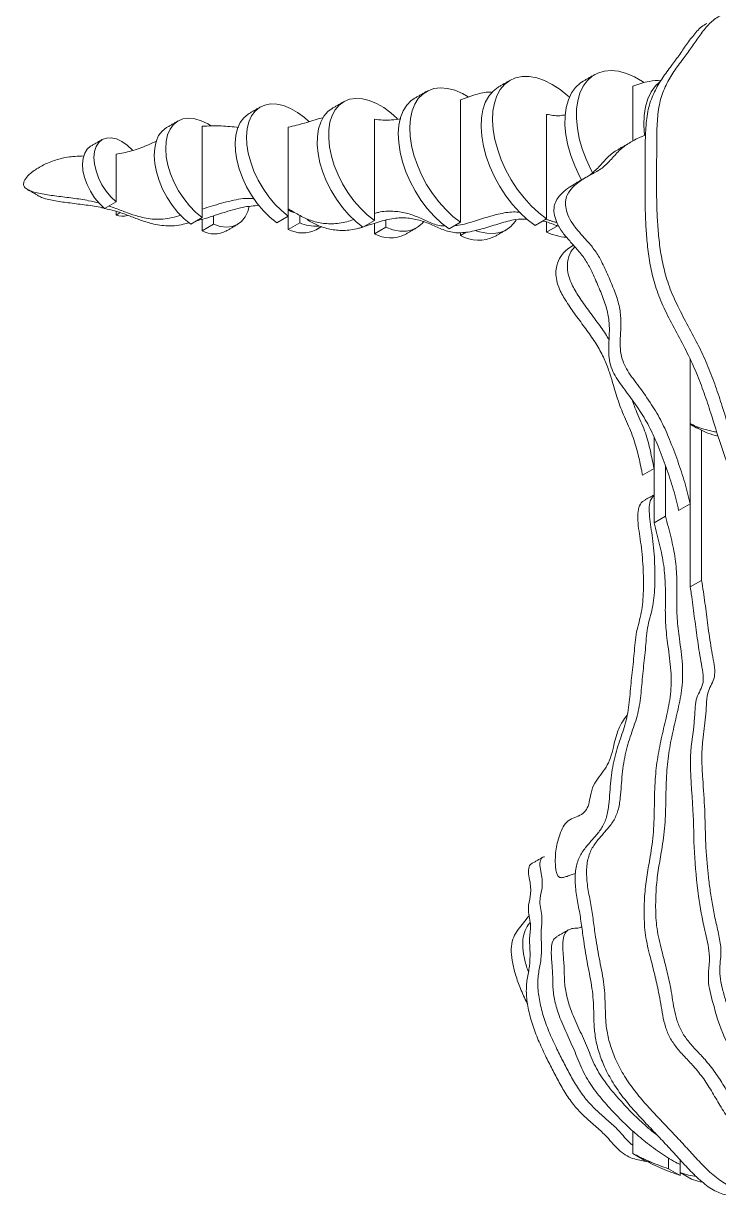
# Model space of a CAD drawing. Header units: millimetres. Extents: x -393 to 2534, y -1466 to 288.
# Drawn here: x 1118.3 to 1289.5, y -1463.7 to -1173.6 of the extents above; entities that cross this region are included whole.
import ezdxf

# ---------------------------------------------------------------- set-up
doc = ezdxf.new("R2010")
doc.units = ezdxf.units.MM

msp = doc.modelspace()

# ---------------------------------------------------------------- linework, layer by layer
at = {"color": 7, "linetype": 'Continuous', "lineweight": 15}
for p, q in [((1268.34, -1202.58), (1268.34, -1189.06)), ((1225.92, -1206.57), (1225.92, -1192.4)), ((1204.7, -1207.57), (1204.7, -1197.18)), ((1247.13, -1204.77), (1247.13, -1195.96)), ((1162.28, -1209.5), (1162.28, -1198.89)), ((1183.49, -1207.62), (1183.49, -1199.14)), ((1141.06, -1209.74), (1141.06, -1205.77)), ((1225.92, -1222.54), (1225.92, -1206.57)), ((1247.13, -1221.69), (1247.13, -1204.77)), ((1162.28, -1221.4), (1162.28, -1209.5)), ((1183.49, -1221.01), (1183.49, -1207.62)), ((1204.7, -1222.12), (1204.7, -1207.57)), ((1141.06, -1217.48), (1141.06, -1209.74)), ((1138.24, -1219.11), (1141.06, -1217.48)), ((1141.06, -1219.83), (1141.06, -1220.75)), ((1142.08, -1220.16), (1141.06, -1220.75)), ((1165.11, -1220.93), (1165.11, -1223.03)), ((1180.66, -1222.65), (1183.49, -1221.01)), ((1183.49, -1221.01), (1183.49, -1224.28)), ((1186.32, -1220.89), (1186.32, -1222.65)), ((1159.45, -1223.03), (1162.28, -1221.4)), ((1162.28, -1221.82), (1162.28, -1224.66)), ((1165.11, -1223.03), (1162.28, -1224.66)), ((1186.32, -1222.65), (1183.49, -1224.28)), ((1201.87, -1223.76), (1204.7, -1222.12)), ((1204.7, -1222.81), (1204.7, -1225.39)), ((1207.53, -1223.76), (1204.7, -1225.39)), ((1207.53, -1221.96), (1207.53, -1223.76)), ((1223.09, -1224.17), (1225.92, -1222.54)), ((1244.3, -1223.32), (1247.13, -1221.69)), ((1247.13, -1222.49), (1247.13, -1224.95)), ((1249.8, -1223.41), (1247.13, -1224.95)), ((1227.29, -1225.01), (1225.92, -1225.81)), ((1225.92, -1225.12), (1225.92, -1225.81)), ((1282.48, -1256.25), (1282.48, -1291.89)), ((1273.6, -1283.19), (1273.6, -1275.47)), ((1285.31, -1310.72), (1285.31, -1273.69)), ((1270.77, -1284.82), (1273.6, -1283.19)), ((1273.6, -1283.19), (1273.6, -1296.58)), ((1276.43, -1282.51), (1276.43, -1294.94)), ((1279.66, -1293.52), (1282.48, -1291.89)), ((1282.48, -1312.35), (1282.48, -1291.89)), ((1276.43, -1294.94), (1273.6, -1296.58)), ((1285.31, -1310.72), (1282.48, -1312.35)), ((1268.34, -1451.85), (1268.34, -1446.31)), ((1268.34, -1451.85), (1271.17, -1453.48)), ((1277.18, -1452.95), (1277.18, -1455.63)), ((1280.01, -1457.26), (1277.18, -1455.63)), ((1280.01, -1456.56), (1280.01, -1453.41)), ((1280.01, -1456.56), (1282.84, -1458.19)), ((1280.01, -1456.56), (1280.01, -1457.26))]:
    msp.add_line(p, q, dxfattribs=at)
at = {"color": 7, "linetype": 'Continuous', "lineweight": 15, "flags": 128}
for points in [[(1271.11, -1188.1), (1270.75, -1187.86), (1268.77, -1186.71), (1266.8, -1185.87), (1264.88, -1185.36), (1263.05, -1185.17), (1261.33, -1185.31), (1259.74, -1185.78), (1258.33, -1186.57), (1257.11, -1187.67), (1256.11, -1189.06), (1255.33, -1190.72), (1254.79, -1192.62), (1254.51, -1194.72), (1254.48, -1196.99), (1254.71, -1199.4), (1255.19, -1201.9), (1255.92, -1204.45), (1256.88, -1207.01), (1258.06, -1209.53), (1258.46, -1210.29)], [(1235.31, -1189.2), (1235.22, -1189.26), (1233.95, -1190.23), (1232.88, -1191.5), (1232.04, -1193.04), (1231.45, -1194.84), (1231.1, -1196.85), (1231, -1199.04), (1231.17, -1201.37), (1231.58, -1203.81), (1232.25, -1206.31), (1233.15, -1208.82), (1234.27, -1211.31), (1235.6, -1213.72), (1237.09, -1216.02), (1238.74, -1218.17), (1240.52, -1220.12), (1242.38, -1221.85), (1244.3, -1223.32)], [(1252.75, -1191.73), (1252.4, -1191.41), (1250.49, -1189.87), (1248.54, -1188.6), (1246.6, -1187.63), (1244.69, -1186.97), (1242.85, -1186.63), (1241.11, -1186.63), (1239.5, -1186.97), (1238.04, -1187.62), (1236.78, -1188.6), (1235.71, -1189.86), (1234.87, -1191.41), (1234.27, -1193.2), (1233.92, -1195.21), (1233.83, -1197.4), (1233.99, -1199.74), (1234.41, -1202.18), (1235.08, -1204.67), (1235.98, -1207.19), (1237.1, -1209.67), (1238.42, -1212.09), (1239.92, -1214.39), (1241.57, -1216.53), (1243.35, -1218.49), (1245.21, -1220.22), (1247.13, -1221.69), (1247.13, -1221.69)], [(1256.11, -1187.81), (1255.5, -1188.2), (1254.28, -1189.31), (1253.28, -1190.7), (1252.5, -1192.35), (1251.96, -1194.25), (1251.68, -1196.35), (1251.65, -1198.63), (1251.88, -1201.03), (1252.36, -1203.53), (1253.09, -1206.08), (1254.05, -1208.64), (1255.23, -1211.17), (1255.72, -1212.1)], [(1275, -1187.93), (1273.99, -1188.91), (1272.93, -1190.38), (1272.11, -1192.11), (1271.52, -1194.08), (1271.18, -1196.26), (1271.09, -1198.61), (1271.25, -1201.06)], [(1210.38, -1197.05), (1208.78, -1195.6), (1207.01, -1194.29), (1205.22, -1193.26), (1203.46, -1192.53), (1201.74, -1192.11), (1200.11, -1192.02), (1198.6, -1192.25), (1197.24, -1192.8), (1196.06, -1193.66), (1195.07, -1194.81), (1194.31, -1196.23), (1193.77, -1197.89), (1193.49, -1199.76), (1193.45, -1201.8), (1193.66, -1203.97), (1194.13, -1206.23), (1194.82, -1208.53), (1195.75, -1210.83), (1196.88, -1213.08), (1198.19, -1215.24), (1199.66, -1217.26), (1201.25, -1219.1), (1202.95, -1220.74), (1204.7, -1222.12), (1204.7, -1222.12)], [(1214.67, -1191.98), (1213.8, -1192.58), (1212.7, -1193.71), (1211.82, -1195.11), (1211.17, -1196.77), (1210.76, -1198.64), (1210.6, -1200.71), (1210.69, -1202.93), (1211.04, -1205.26), (1211.63, -1207.66), (1212.46, -1210.08), (1213.5, -1212.49), (1214.75, -1214.83), (1216.17, -1217.06), (1217.75, -1219.15), (1219.45, -1221.06), (1221.24, -1222.74), (1223.09, -1224.17)], [(1227.83, -1191.63), (1226.39, -1190.82), (1224.53, -1190.04), (1222.72, -1189.57), (1221, -1189.43), (1219.39, -1189.62), (1217.92, -1190.13), (1216.63, -1190.95), (1215.53, -1192.07), (1214.65, -1193.48), (1214, -1195.13), (1213.59, -1197.01), (1213.43, -1199.08), (1213.52, -1201.3), (1213.87, -1203.63), (1214.46, -1206.03), (1215.29, -1208.45), (1216.33, -1210.86), (1217.58, -1213.2), (1219, -1215.43), (1220.58, -1217.52), (1222.28, -1219.42), (1224.07, -1221.11), (1225.92, -1222.54)], [(1188.53, -1197.71), (1187.46, -1196.76), (1185.76, -1195.48), (1184.04, -1194.49), (1182.34, -1193.8), (1180.7, -1193.43), (1179.14, -1193.38), (1177.71, -1193.66), (1176.44, -1194.26), (1175.35, -1195.16), (1174.47, -1196.36), (1173.81, -1197.81), (1173.39, -1199.5), (1173.23, -1201.38), (1173.31, -1203.41), (1173.65, -1205.55), (1174.23, -1207.75), (1175.04, -1209.97), (1176.07, -1212.16), (1177.28, -1214.26), (1178.67, -1216.24), (1180.18, -1218.05), (1181.8, -1219.65), (1183.49, -1221.01), (1183.49, -1221.01)], [(1194.32, -1194.49), (1193.23, -1195.29), (1192.24, -1196.44), (1191.48, -1197.86), (1190.95, -1199.53), (1190.66, -1201.4), (1190.62, -1203.44), (1190.84, -1205.61), (1191.3, -1207.87), (1192, -1210.17), (1192.92, -1212.47), (1194.05, -1214.72), (1195.36, -1216.87), (1196.83, -1218.89), (1198.43, -1220.74), (1200.12, -1222.37), (1201.87, -1223.76)], [(1164.36, -1198.72), (1163.69, -1198.31), (1162.05, -1197.52), (1160.46, -1197.04), (1158.94, -1196.9), (1157.54, -1197.09), (1156.3, -1197.61), (1155.24, -1198.45), (1154.39, -1199.58), (1153.78, -1200.98), (1153.41, -1202.62), (1153.3, -1204.45), (1153.44, -1206.42), (1153.85, -1208.49), (1154.5, -1210.61), (1155.37, -1212.72), (1156.46, -1214.77), (1157.73, -1216.71), (1159.14, -1218.49), (1160.67, -1220.06), (1162.28, -1221.4)], [(1173.82, -1195.77), (1173.61, -1195.89), (1172.52, -1196.79), (1171.64, -1197.99), (1170.98, -1199.44), (1170.57, -1201.13), (1170.4, -1203.01), (1170.48, -1205.04), (1170.82, -1207.18), (1171.4, -1209.39), (1172.21, -1211.61), (1173.24, -1213.79), (1174.46, -1215.9), (1175.84, -1217.88), (1177.36, -1219.69), (1178.97, -1221.29), (1180.66, -1222.65)], [(1153.51, -1199.22), (1153.47, -1199.24), (1152.41, -1200.08), (1151.56, -1201.21), (1150.95, -1202.62), (1150.58, -1204.25), (1150.47, -1206.08), (1150.61, -1208.06), (1151.02, -1210.13), (1151.67, -1212.24), (1152.55, -1214.35), (1153.63, -1216.4), (1154.9, -1218.34), (1156.31, -1220.12), (1157.84, -1221.7), (1159.45, -1223.03)], [(1145.14, -1204.81), (1145.09, -1204.76), (1143.81, -1203.57), (1142.48, -1202.65), (1141.15, -1202.03), (1139.87, -1201.74), (1138.69, -1201.79), (1137.65, -1202.16), (1136.8, -1202.86), (1136.16, -1203.85), (1135.77, -1205.1), (1135.63, -1206.56), (1135.75, -1208.17), (1136.13, -1209.86), (1136.75, -1211.59), (1137.59, -1213.28), (1138.62, -1214.86), (1139.79, -1216.28), (1141.06, -1217.48), (1141.06, -1217.48)], [(1134.81, -1203.81), (1133.97, -1204.5), (1133.34, -1205.49), (1132.94, -1206.73), (1132.8, -1208.19), (1132.92, -1209.8), (1133.3, -1211.5), (1133.92, -1213.22), (1134.76, -1214.91), (1135.79, -1216.49), (1136.96, -1217.91), (1138.24, -1219.11)], [(1165.11, -1223.03), (1166.71, -1223.55), (1168.24, -1223.74), (1169.65, -1223.6), (1170.92, -1223.12), (1172.01, -1222.32), (1172.89, -1221.23), (1173.54, -1219.86), (1173.86, -1218.69)], [(1207.53, -1223.76), (1209.29, -1224.4), (1210.98, -1224.72), (1212.58, -1224.72), (1214.05, -1224.39), (1215.36, -1223.75), (1216.49, -1222.81), (1216.79, -1222.46)], [(1229.8, -1224.61), (1230.6, -1224.88), (1232.39, -1225.26), (1234.08, -1225.32), (1235.66, -1225.05), (1237.08, -1224.46), (1238.33, -1223.56), (1239.38, -1222.36), (1239.61, -1222)]]:
    msp.add_lwpolyline(points, dxfattribs=at)
at = {"color": 7, "linetype": 'Continuous', "lineweight": 15}
for centre, radius, start, end in [((1142.63, -1216.69), 4.35, 248.9043, 286.3996), ((1190.15, -1214.57), 8.94, 244.6379, 275.1473), ((1165.27, -1218.97), 6.43, 242.2689, 297.2851), ((1187.01, -1217.78), 7.39, 241.5803, 296.7349), ((1208.64, -1218.25), 8.15, 241.1578, 296.371), ((1230.35, -1218.02), 8.96, 240.3326, 296.3948), ((1252.62, -1213.81), 12.42, 243.7806, 267.1132)]:
    msp.add_arc(centre, radius, start, end, dxfattribs=at)
for points, knots in [([(1303.7, -1164.8), (1302.75, -1165.48), (1300.86, -1166.84), (1298.04, -1168.85), (1294.9, -1169.97), (1291.8, -1170.83), (1288.98, -1172.02), (1286.66, -1174.12), (1284.67, -1176.76), (1282.77, -1179.6), (1280.65, -1182.42), (1278.47, -1185.35), (1276.48, -1188.66), (1275.01, -1192.48), (1274.37, -1197.02), (1274.24, -1201.96), (1274.26, -1206.82), (1274.21, -1211.43), (1274.22, -1215.82), (1274.32, -1220.24), (1274.59, -1224.68), (1275.07, -1229.17), (1275.91, -1233.74), (1277.29, -1238.48), (1279.45, -1243.33), (1282.04, -1248.17), (1284.67, -1253.05), (1286.94, -1258.02), (1288.8, -1262.98), (1290.74, -1268.84), (1292.81, -1275.65), (1295.55, -1283.42), (1298.14, -1290.89), (1300.16, -1298.07), (1301.24, -1304.76), (1301.79, -1311.25), (1302.28, -1317.7), (1302.83, -1324.2), (1303.41, -1328.62), (1303.7, -1330.84)], [0, 0, 0, 0, 0.0266016, 0.0528419, 0.0786994, 0.101753, 0.1246807, 0.1478935, 0.1717957, 0.1961715, 0.2206185, 0.2481295, 0.2750646, 0.3014388, 0.327858, 0.354884, 0.3823858, 0.4060816, 0.4297281, 0.4531912, 0.4763672, 0.4991927, 0.5216414, 0.5439756, 0.5674478, 0.5918499, 0.6164586, 0.640544, 0.6642743, 0.6879464, 0.7252448, 0.7627126, 0.8000732, 0.8331431, 0.8663358, 0.8998147, 0.9331166, 0.9663682, 1, 1, 1, 1]), ([(1286.61, -1173.62), (1286.49, -1173.68), (1285.44, -1174.14), (1283.86, -1175.8), (1281.83, -1178.38), (1279.94, -1181.23), (1277.82, -1184.05), (1275.64, -1186.99), (1273.65, -1190.29), (1272.18, -1194.11), (1271.54, -1198.65), (1271.41, -1203.6), (1271.43, -1208.45), (1271.39, -1213.06), (1271.39, -1217.46), (1271.5, -1221.87), (1271.76, -1226.32), (1272.24, -1230.8), (1273.08, -1235.37), (1274.47, -1240.12), (1276.62, -1244.96), (1279.21, -1249.81), (1281.84, -1254.69), (1284.11, -1259.65), (1285.97, -1264.61), (1287.91, -1270.48), (1289.98, -1277.28), (1292.72, -1285.05), (1295.32, -1292.53), (1297.33, -1299.7), (1298.41, -1306.4), (1298.97, -1312.88), (1299.45, -1319.33), (1300.01, -1325.83), (1300.58, -1330.25), (1300.87, -1332.47)], [0, 0, 0, 0, 0.003452, 0.029879, 0.057092, 0.084844, 0.112677, 0.143998, 0.174663, 0.20469, 0.234768, 0.265537, 0.296848, 0.323826, 0.350747, 0.37746, 0.403846, 0.429833, 0.45539, 0.480818, 0.507541, 0.535322, 0.563339, 0.590761, 0.617777, 0.644728, 0.687192, 0.729849, 0.772384, 0.810034, 0.847824, 0.885939, 0.923853, 0.96171, 1, 1, 1, 1]), ([(1275.38, -1187.55), (1274.39, -1187.6), (1272.14, -1187.71), (1269.7, -1188.58), (1268.34, -1189.06)], [0, 0, 0, 0, 0.441584, 1, 1, 1, 1]), ([(1233.83, -1190.58), (1233.58, -1190.55), (1232.3, -1190.36), (1229.59, -1191.05), (1227.16, -1191.94), (1225.92, -1192.4)], [0, 0, 0, 0, 0.10391, 0.543132, 1, 1, 1, 1]), ([(1192.19, -1196.77), (1192, -1196.81), (1190.47, -1197.08), (1187.5, -1198.2), (1184.82, -1198.83), (1183.49, -1199.14)], [0, 0, 0, 0, 0.069779, 0.536123, 1, 1, 1, 1]), ([(1211.2, -1197.03), (1210.44, -1197.16), (1208.17, -1197.54), (1206.09, -1197.33), (1204.7, -1197.18)], [0, 0, 0, 0, 0.33264, 1, 1, 1, 1]), ([(1251.8, -1196.06), (1251.31, -1196.16), (1249.64, -1196.48), (1248.17, -1196.17), (1247.13, -1195.96)], [0, 0, 0, 0, 0.289612, 1, 1, 1, 1]), ([(1171.24, -1199.18), (1169.82, -1199.02), (1166.92, -1198.71), (1163.85, -1198.83), (1162.28, -1198.89)], [0, 0, 0, 0, 0.486334, 1, 1, 1, 1]), ([(1151.08, -1202.55), (1150.26, -1202.91), (1148.17, -1203.85), (1144.78, -1205.14), (1142.32, -1205.56), (1141.06, -1205.77)], [0, 0, 0, 0, 0.241948, 0.611675, 1, 1, 1, 1]), ([(1271.54, -1201.02), (1271.08, -1201.21), (1269.68, -1201.81), (1267.45, -1202.98), (1264.93, -1204.79), (1262.88, -1207.33), (1260.56, -1209.53), (1257.77, -1210.91), (1255.37, -1212.29), (1253.51, -1213.94), (1252.27, -1215.46), (1251.69, -1217.3), (1251.83, -1219.23), (1252.57, -1221.39), (1253.93, -1223.55), (1255.66, -1225.52), (1257.52, -1227.57), (1259.38, -1229.84), (1261.05, -1232.85), (1262.52, -1236.22), (1264.06, -1239.86), (1265.21, -1243.53), (1265.49, -1246.82), (1265.35, -1249.73), (1265.22, -1252.32), (1265.36, -1254.79), (1265.95, -1257.09), (1267.1, -1259.2), (1268.43, -1261.08), (1270.47, -1263.78), (1272.94, -1267.21), (1275.53, -1271.62), (1277.58, -1276.31), (1279.46, -1281.32), (1281.26, -1286.65), (1282.08, -1290.15), (1282.48, -1291.89)], [0, 0, 0, 0, 0.019576, 0.059871, 0.100108, 0.141799, 0.183282, 0.224094, 0.265026, 0.29294, 0.32141, 0.338993, 0.355568, 0.372221, 0.391934, 0.41307, 0.434197, 0.458126, 0.48153, 0.512217, 0.543259, 0.573458, 0.603358, 0.630391, 0.657518, 0.678075, 0.697482, 0.71423, 0.732129, 0.750543, 0.792945, 0.82976, 0.866761, 0.911271, 0.955695, 1, 1, 1, 1]), ([(1133.11, -1206.2), (1132.38, -1206.23), (1130.5, -1206.3), (1127.55, -1206.73), (1124.38, -1207.79), (1121.99, -1209.03), (1120.33, -1210.21), (1119.38, -1211.06), (1118.73, -1211.85), (1118.38, -1212.52), (1118.26, -1213.09), (1118.32, -1213.55), (1118.55, -1213.94), (1119.05, -1214.4), (1119.96, -1214.84), (1121.3, -1215.25), (1123.49, -1215.7), (1126.56, -1216.12), (1130.4, -1216.59), (1133.96, -1217.08), (1136.1, -1217.64), (1136.98, -1217.87)], [0, 0, 0, 0, 0.062185, 0.158238, 0.239356, 0.308631, 0.340516, 0.366607, 0.38304, 0.396597, 0.406167, 0.416567, 0.429085, 0.444426, 0.479048, 0.522553, 0.573693, 0.68058, 0.798132, 0.916797, 1, 1, 1, 1]), ([(1265.01, -1204.49), (1264.89, -1204.55), (1263.87, -1205.08), (1262.11, -1206.44), (1260.08, -1208.98), (1258.47, -1210.34), (1257.67, -1211.01)], [0, 0, 0, 0, 0.041563, 0.355351, 0.680479, 1, 1, 1, 1]), ([(1254.02, -1213.15), (1253.44, -1213.48), (1252.25, -1214.15), (1250.68, -1215.58), (1249.44, -1217.1), (1248.86, -1218.93), (1249, -1220.86), (1249.74, -1223.02), (1251.11, -1225.19), (1252.83, -1227.16), (1254.69, -1229.2), (1256.55, -1231.47), (1258.23, -1234.48), (1259.69, -1237.85), (1261.23, -1241.49), (1262.38, -1245.16), (1262.66, -1248.45), (1262.52, -1251.36), (1262.39, -1253.95), (1262.53, -1256.43), (1263.12, -1258.73), (1264.28, -1260.83), (1265.6, -1262.71), (1267.64, -1265.42), (1270.11, -1268.84), (1272.7, -1273.25), (1274.75, -1277.94), (1276.63, -1282.96), (1278.43, -1288.28), (1279.25, -1291.78), (1279.66, -1293.52)], [0, 0, 0, 0, 0.03456, 0.071227, 0.108625, 0.131721, 0.153494, 0.175369, 0.201262, 0.229027, 0.256778, 0.28821, 0.318954, 0.359263, 0.400039, 0.439708, 0.478983, 0.514493, 0.550126, 0.577129, 0.602621, 0.624621, 0.648132, 0.67232, 0.728019, 0.776377, 0.824982, 0.883448, 0.941803, 1, 1, 1, 1]), ([(1122.12, -1216.09), (1122.32, -1216.2), (1122.91, -1216.55), (1124.14, -1216.87), (1126.31, -1217.34), (1129.39, -1217.74), (1133.22, -1218.24), (1136.19, -1218.61), (1137.75, -1219), (1138.06, -1219.08)], [0, 0, 0, 0, 0.04267, 0.131987, 0.236979, 0.456419, 0.697757, 0.94138, 1, 1, 1, 1]), ([(1162.28, -1219.3), (1163.03, -1219.05), (1165.45, -1218.28), (1169.42, -1217.17), (1172.99, -1216.51), (1174.73, -1216.72), (1175.06, -1216.76)], [0, 0, 0, 0, 0.172465, 0.548364, 0.914343, 1, 1, 1, 1]), ([(1138.27, -1219.13), (1139.08, -1219.32), (1140.99, -1219.75), (1143.76, -1220.74), (1146.63, -1221.83), (1149.7, -1222.9), (1153.27, -1223.58), (1156.57, -1223.35), (1158.55, -1222.8), (1159.01, -1222.67)], [0, 0, 0, 0, 0.119715, 0.280004, 0.428708, 0.568857, 0.754125, 0.942674, 1, 1, 1, 1]), ([(1139.22, -1218.54), (1139.82, -1218.74), (1141.39, -1219.25), (1143.8, -1220.21), (1146.88, -1221.26), (1150.44, -1221.96), (1154.04, -1221.67), (1156.31, -1221.02), (1157.07, -1220.81)], [0, 0, 0, 0, 0.1074678, 0.2828156, 0.4480777, 0.6665421, 0.8888743, 1, 1, 1, 1]), ([(1160.94, -1222.17), (1161.43, -1222.04), (1163.55, -1221.5), (1167.38, -1220.17), (1172.1, -1218.75), (1175, -1218.48), (1176.34, -1218.36)], [0, 0, 0, 0, 0.094592, 0.41216, 0.728575, 1, 1, 1, 1]), ([(1183.49, -1219.26), (1183.98, -1219.54), (1185.42, -1220.35), (1187.78, -1221.7), (1190.87, -1222.71), (1194.24, -1223.04), (1197.2, -1222.67), (1199.03, -1222.06), (1199.58, -1221.88)], [0, 0, 0, 0, 0.106715, 0.312215, 0.513048, 0.710744, 0.912958, 1, 1, 1, 1]), ([(1204.7, -1220.38), (1205.04, -1220.28), (1206.62, -1219.81), (1209.28, -1219.73), (1212.55, -1220.17), (1215.54, -1221.27), (1218.4, -1222.59), (1220.56, -1223.5), (1221.94, -1223.42), (1222.15, -1223.41)], [0, 0, 0, 0, 0.048924, 0.23265, 0.415769, 0.598384, 0.783669, 0.967028, 1, 1, 1, 1]), ([(1224.57, -1223.32), (1224.71, -1223.32), (1226.06, -1223.28), (1228.86, -1222.4), (1232.78, -1221.16), (1236.65, -1220.14), (1239.3, -1219.9), (1240.55, -1220.13), (1240.7, -1220.16)], [0, 0, 0, 0, 0.028187, 0.262865, 0.500786, 0.736175, 0.96757, 1, 1, 1, 1]), ([(1188.08, -1221.88), (1188.93, -1222.36), (1190.71, -1223.37), (1193.7, -1224.35), (1197.07, -1224.67), (1199.83, -1224.34), (1201.46, -1223.82), (1201.81, -1223.7)], [0, 0, 0, 0, 0.219998, 0.458843, 0.693956, 0.934445, 1, 1, 1, 1]), ([(1202.16, -1223.59), (1203, -1223.34), (1205.13, -1222.68), (1208.53, -1221.58), (1212.11, -1221.33), (1215.37, -1221.82), (1218.38, -1222.88), (1221.2, -1224.28), (1224.27, -1225.26), (1227.85, -1225.05), (1231.68, -1224.09), (1235.61, -1222.8), (1239.24, -1221.76), (1241.37, -1221.75), (1242.3, -1221.75)], [0, 0, 0, 0, 0.057639, 0.146222, 0.232195, 0.317884, 0.403337, 0.49004, 0.575841, 0.66143, 0.750691, 0.841185, 0.930716, 1, 1, 1, 1]), ([(1246.19, -1222.23), (1246.25, -1222.25), (1247.42, -1222.44), (1248.66, -1223.07), (1249.94, -1223.46), (1250.17, -1223.53)], [0, 0, 0, 0, 0.045533, 0.825592, 1, 1, 1, 1]), ([(1270.77, -1284.82), (1270.7, -1284.47), (1270.34, -1282.66), (1269.66, -1279.4), (1268.37, -1274.92), (1266.27, -1270.52), (1264.55, -1266.06), (1263.47, -1262.09), (1262.32, -1258.51), (1260.97, -1255.26), (1259.06, -1251.98), (1256.75, -1248.72), (1254.33, -1245.46), (1252.08, -1242.28), (1250.4, -1239.41), (1249.56, -1236.92), (1249.36, -1234.92), (1249.64, -1232.83), (1250.61, -1230.83), (1252.05, -1229.17), (1253.25, -1228.49), (1253.77, -1228.2)], [0, 0, 0, 0, 0.016912, 0.087028, 0.156397, 0.226856, 0.296496, 0.36583, 0.414743, 0.464875, 0.518613, 0.576448, 0.637833, 0.695388, 0.745373, 0.778535, 0.810472, 0.843455, 0.897117, 0.956049, 1, 1, 1, 1]), ([(1262.51, -1251.54), (1262.31, -1251.18), (1261.45, -1249.64), (1259.56, -1247.09), (1257.16, -1243.82), (1254.9, -1240.65), (1253.23, -1237.78), (1252.39, -1235.29), (1252.18, -1233.29), (1252.48, -1231.22), (1253.15, -1229.61), (1253.9, -1228.84), (1254.13, -1228.6)], [0, 0, 0, 0, 0.0423232, 0.1799369, 0.3259984, 0.4629478, 0.5818832, 0.6607905, 0.7367832, 0.8152636, 0.9429475, 1, 1, 1, 1]), ([(1273.6, -1283.19), (1273.53, -1282.84), (1273.17, -1281.03), (1272.49, -1277.77), (1271.21, -1273.28), (1269.34, -1269.47), (1268.47, -1267.09), (1268.14, -1266.2)], [0, 0, 0, 0, 0.062946, 0.323913, 0.582099, 0.844342, 1, 1, 1, 1]), ([(1282.48, -1272.06), (1282.98, -1272.32), (1284.64, -1273.21), (1286.96, -1273.73), (1288.68, -1274.16), (1289.08, -1274.26)], [0, 0, 0, 0, 0.2445553, 0.8221792, 1, 1, 1, 1]), ([(1284.17, -1273.12), (1285.03, -1273.6), (1286.66, -1274.51), (1288.51, -1274.98), (1289.38, -1275.2)], [0, 0, 0, 0, 0.529804, 1, 1, 1, 1]), ([(1273.6, -1289.85), (1273.33, -1290.12), (1272.67, -1290.75), (1272.36, -1292.63), (1272.46, -1295), (1272.82, -1297.63), (1273.44, -1301.56), (1273.82, -1306.53), (1273.88, -1312.36), (1273.32, -1317.72), (1271.8, -1322.28), (1271.54, -1327.82), (1270.85, -1333.05), (1270.45, -1338.46), (1269.73, -1343.67), (1268.07, -1348.17), (1266.55, -1352.93), (1265.66, -1358.41), (1265.45, -1363.5), (1264.83, -1367.47), (1263.64, -1370.07), (1261.98, -1372.14), (1260.18, -1374.09), (1258.5, -1376.21), (1257.29, -1378.91), (1256.86, -1382.27), (1257.17, -1386.08), (1257.97, -1390.07), (1258.59, -1394.01), (1259.16, -1398.51), (1260.02, -1403.7), (1261.31, -1409.63), (1261.58, -1414.47), (1261.62, -1418.42), (1261.93, -1421.79), (1262.81, -1425.35), (1264.24, -1429.1), (1266.26, -1432.89), (1268.83, -1436.5), (1271.62, -1439.79), (1274.51, -1442.89), (1277.4, -1445.93), (1280.32, -1449), (1283.21, -1452.21), (1286.19, -1455.4), (1289.32, -1458.26), (1292.66, -1460.17), (1295.84, -1460.78), (1298.91, -1460.92), (1302.01, -1461.17), (1305.12, -1461.53), (1308.22, -1461.9), (1311.29, -1462.12), (1314.21, -1461.85), (1316.62, -1460.84), (1318.43, -1459.16), (1319.6, -1456.93), (1320.07, -1454.03), (1320.14, -1451.67), (1320.2, -1450.36), (1320.21, -1450.11)], [0, 0, 0, 0, 0.006804, 0.016242, 0.026311, 0.037048, 0.048061, 0.073804, 0.098907, 0.123452, 0.147927, 0.17271, 0.197259, 0.221933, 0.246444, 0.270926, 0.297073, 0.323276, 0.349709, 0.36497, 0.380122, 0.395664, 0.411496, 0.427509, 0.443183, 0.458803, 0.47449, 0.490375, 0.506236, 0.522009, 0.545328, 0.568628, 0.592071, 0.606019, 0.619842, 0.633669, 0.647545, 0.663254, 0.678948, 0.694787, 0.71054, 0.726119, 0.74183, 0.757927, 0.774012, 0.790546, 0.806591, 0.823256, 0.840489, 0.857408, 0.874015, 0.890709, 0.907588, 0.924423, 0.941244, 0.955113, 0.968773, 0.982536, 0.996682, 1, 1, 1, 1]), ([(1271.42, -1290.97), (1271.3, -1291.01), (1270.7, -1291.25), (1269.93, -1292.27), (1269.52, -1294.24), (1269.63, -1296.64), (1269.99, -1299.26), (1270.61, -1303.19), (1270.99, -1308.16), (1271.05, -1313.99), (1270.49, -1319.36), (1268.98, -1323.91), (1268.71, -1329.45), (1268.02, -1334.68), (1267.62, -1340.09), (1266.9, -1345.3), (1265.25, -1349.81), (1263.72, -1354.57), (1262.84, -1360.04), (1262.62, -1365.13), (1262, -1369.11), (1260.81, -1371.7), (1259.16, -1373.77), (1257.36, -1375.72), (1255.67, -1377.84), (1254.47, -1380.54), (1254.03, -1383.9), (1254.35, -1387.72), (1255.14, -1391.7), (1255.76, -1395.64), (1256.33, -1400.14), (1257.19, -1405.33), (1258.48, -1411.27), (1258.75, -1416.1), (1258.79, -1420.05), (1259.1, -1423.43), (1259.98, -1426.98), (1261.42, -1430.73), (1263.43, -1434.52), (1266, -1438.13), (1268.8, -1441.42), (1271.68, -1444.52), (1274.58, -1447.56), (1277.49, -1450.63), (1280.39, -1453.84), (1283.37, -1457.04), (1286.5, -1459.9), (1289.83, -1461.8), (1293.01, -1462.41), (1296.08, -1462.55), (1299.18, -1462.8), (1302.29, -1463.17), (1305.39, -1463.54), (1308.46, -1463.74), (1311.24, -1463.56), (1312.73, -1462.8), (1313.4, -1462.45)], [0, 0, 0, 0, 0.002434, 0.012616, 0.022621, 0.033294, 0.044676, 0.05635, 0.08364, 0.110251, 0.136271, 0.162216, 0.188487, 0.214511, 0.240667, 0.266651, 0.292603, 0.320321, 0.348098, 0.376119, 0.392296, 0.408359, 0.424834, 0.441617, 0.458592, 0.475207, 0.491766, 0.508395, 0.525234, 0.542048, 0.558769, 0.583488, 0.608188, 0.633039, 0.647825, 0.662479, 0.677136, 0.691845, 0.708498, 0.725134, 0.741926, 0.758624, 0.775139, 0.791794, 0.808858, 0.825909, 0.843436, 0.860445, 0.878112, 0.89638, 0.914315, 0.93192, 0.949616, 0.967509, 0.985355, 1, 1, 1, 1]), ([(1323.14, -1449.52), (1323.02, -1449.63), (1322.45, -1450.11), (1320.96, -1450.14), (1319.01, -1450.09), (1316.72, -1449.98), (1314.38, -1450.46), (1312.12, -1451.6), (1309.91, -1452.83), (1307.39, -1453.47), (1304.47, -1453.05), (1301.39, -1451.85), (1298.26, -1449.94), (1295.22, -1447.36), (1292.44, -1444.14), (1290.11, -1440.54), (1288.05, -1436.91), (1285.88, -1433.44), (1283.52, -1430.53), (1281.2, -1428.13), (1279.17, -1425.88), (1277.41, -1423.37), (1276.33, -1420.58), (1275.7, -1417.81), (1275.25, -1415.01), (1274.68, -1411.7), (1273.8, -1407.89), (1272.57, -1403.17), (1271.32, -1398.01), (1271.11, -1392.83), (1271.26, -1387.88), (1271.86, -1383.22), (1272.76, -1378.3), (1273.56, -1372.76), (1273.68, -1366.23), (1273.8, -1359.93), (1274.45, -1354.22), (1275.5, -1349.06), (1276.72, -1344.06), (1277.8, -1338.92), (1277.92, -1333.06), (1277.04, -1327.14), (1276.39, -1321.66), (1276.37, -1316.83), (1276.45, -1312.08), (1276.1, -1307.1), (1275.02, -1301.87), (1274.07, -1298.35), (1273.6, -1296.58)], [0, 0, 0, 0, 0.0036347, 0.0165022, 0.0299932, 0.0436158, 0.0625891, 0.0816075, 0.1006179, 0.1193367, 0.1382096, 0.1573493, 0.1764709, 0.1953893, 0.2141766, 0.2331611, 0.2509406, 0.2684765, 0.286188, 0.3004619, 0.3143141, 0.3273197, 0.3398137, 0.3532372, 0.3672631, 0.381094, 0.4018374, 0.422256, 0.4488392, 0.4755574, 0.5023714, 0.5290863, 0.5557509, 0.590637, 0.6255866, 0.6606377, 0.6919315, 0.723105, 0.7542418, 0.7855919, 0.8166825, 0.8477499, 0.8731015, 0.8987051, 0.9243263, 0.949538, 0.9746405, 1, 1, 1, 1]), ([(1328.06, -1444.41), (1327.97, -1444.75), (1327.71, -1445.79), (1327.02, -1447.27), (1325.64, -1448.34), (1323.81, -1448.55), (1321.83, -1448.45), (1319.55, -1448.35), (1317.21, -1448.83), (1314.94, -1449.97), (1312.74, -1451.19), (1310.22, -1451.84), (1307.3, -1451.42), (1304.22, -1450.22), (1301.09, -1448.3), (1298.05, -1445.73), (1295.27, -1442.51), (1292.94, -1438.91), (1290.88, -1435.28), (1288.71, -1431.81), (1286.35, -1428.9), (1284.03, -1426.49), (1281.99, -1424.25), (1280.24, -1421.74), (1279.16, -1418.95), (1278.52, -1416.18), (1278.07, -1413.38), (1277.51, -1410.07), (1276.63, -1406.25), (1275.4, -1401.54), (1274.14, -1396.38), (1273.94, -1391.19), (1274.09, -1386.25), (1274.69, -1381.59), (1275.59, -1376.67), (1276.39, -1371.12), (1276.51, -1364.6), (1276.63, -1358.3), (1277.28, -1352.58), (1278.33, -1347.43), (1279.55, -1342.43), (1280.63, -1337.29), (1280.75, -1331.43), (1279.87, -1325.51), (1279.22, -1320.03), (1279.2, -1315.2), (1279.27, -1310.44), (1278.93, -1305.47), (1277.85, -1300.24), (1276.9, -1296.71), (1276.43, -1294.94)], [0, 0, 0, 0, 0.006291, 0.018997, 0.031143, 0.043655, 0.056774, 0.07002, 0.08847, 0.106963, 0.125449, 0.143651, 0.162002, 0.180614, 0.199207, 0.217603, 0.235872, 0.254332, 0.271621, 0.288673, 0.305895, 0.319775, 0.333245, 0.345891, 0.358041, 0.371093, 0.384732, 0.398181, 0.418352, 0.438207, 0.464056, 0.490037, 0.51611, 0.542088, 0.568016, 0.601939, 0.635924, 0.670007, 0.700437, 0.73075, 0.761027, 0.791511, 0.821744, 0.851953, 0.876605, 0.901502, 0.926416, 0.950931, 0.975341, 1, 1, 1, 1]), ([(1285.31, -1310.72), (1285.61, -1312.59), (1286.19, -1316.32), (1286.84, -1321.86), (1287.51, -1326.5), (1288.19, -1330.19), (1288.67, -1332.81), (1288.46, -1335.09), (1287.53, -1336.66), (1286.68, -1338.62), (1286.51, -1341.41), (1286.34, -1344.38), (1285.96, -1347.22), (1285.51, -1350.57), (1285.29, -1354.67), (1285.64, -1360.51), (1286.18, -1367.28), (1286.23, -1374.63), (1286.67, -1380.89), (1287.26, -1385.9), (1287.8, -1389.59), (1288.47, -1393.35), (1289.37, -1397.18), (1290.12, -1400.66), (1290.05, -1403.43), (1289.81, -1405.72), (1289.78, -1408.23), (1290.37, -1411.09), (1291.21, -1414.04), (1292.04, -1417), (1293, -1419.9), (1294.32, -1422.85), (1296.19, -1425.67), (1298.4, -1428.28), (1300.76, -1430.63), (1303.21, -1432.85), (1305.69, -1435.1), (1308.2, -1437.4), (1309.92, -1438.68), (1310.77, -1439.31)], [0, 0, 0, 0, 0.040134, 0.079898, 0.120647, 0.139957, 0.158473, 0.175978, 0.194247, 0.212898, 0.236564, 0.260527, 0.284295, 0.307897, 0.344785, 0.381936, 0.438465, 0.494735, 0.551058, 0.577545, 0.603896, 0.630407, 0.657541, 0.68417, 0.703126, 0.721988, 0.740975, 0.76092, 0.78174, 0.802383, 0.822346, 0.841697, 0.863488, 0.885714, 0.907982, 0.930353, 0.953791, 0.977033, 1, 1, 1, 1]), ([(1282.48, -1312.35), (1282.59, -1312.92), (1283.02, -1315.35), (1283.51, -1319.55), (1284.23, -1324.93), (1285.08, -1330.66), (1286.32, -1336.35), (1283.73, -1339.26), (1283.7, -1346.28), (1281.96, -1354.51), (1283.38, -1366.53), (1283.37, -1377.63), (1284.34, -1387.6), (1285.75, -1395.84), (1287.84, -1403.85), (1286.36, -1408.56), (1288.69, -1416.74), (1290.58, -1423.6), (1295.67, -1430.35), (1301.51, -1435.42), (1305.76, -1439.45), (1307.94, -1440.95)], [0.3648177, 0.3648177, 0.3648177, 0.3648177, 0.3671875, 0.375, 0.3828125, 0.390625, 0.3984375, 0.40625, 0.4140625, 0.4296875, 0.4492187, 0.4648438, 0.4804688, 0.4921875, 0.5, 0.5117188, 0.5195313, 0.53125, 0.5390625, 0.5507812, 0.5624227, 0.5624227, 0.5624227, 0.5624227]), ([(1266.94, -1343.98), (1266.54, -1344.48), (1265.54, -1345.74), (1264.41, -1348.38), (1263.62, -1351.52), (1262.95, -1354.5), (1261.83, -1356.79), (1260.38, -1358.69), (1258.93, -1360.59), (1258.04, -1362.89), (1257.69, -1365.34), (1257.05, -1367.31), (1255.7, -1368.44), (1254.08, -1369.14), (1252.35, -1369.79), (1251.14, -1371.34), (1250.38, -1373.34), (1249.75, -1375.29), (1249.38, -1377.37), (1249.26, -1379.21), (1249.29, -1380.82), (1249.38, -1381.86), (1249.54, -1382.61), (1249.69, -1383.08), (1249.87, -1383.44), (1250.08, -1383.69), (1250.29, -1383.83), (1250.71, -1383.98), (1251.36, -1383.9), (1252.2, -1383.6), (1253.15, -1383.25), (1253.83, -1382.95), (1254.25, -1382.95), (1254.29, -1382.95)], [0, 0, 0, 0, 0.0425124, 0.1073246, 0.173047, 0.2253087, 0.2773068, 0.3301422, 0.3831289, 0.4354187, 0.4763943, 0.5154416, 0.5544472, 0.5958802, 0.6381866, 0.681371, 0.7238183, 0.7660415, 0.8001886, 0.8387294, 0.860172, 0.8789521, 0.8871396, 0.8939763, 0.8995325, 0.9032419, 0.9070218, 0.9112342, 0.927598, 0.9490812, 0.9733256, 0.9973448, 1, 1, 1, 1]), ([(1243.42, -1380.54), (1243.32, -1380.6), (1243.04, -1380.74), (1242.68, -1381.51), (1242.61, -1383), (1243.25, -1385.61), (1243.3, -1388.58), (1242.28, -1391.37), (1243.45, -1395.49), (1242.8, -1398.66), (1243.12, -1402.33), (1243, -1405.8), (1242.29, -1408.83), (1242.02, -1412.24), (1242.52, -1416.04), (1243.55, -1419.98), (1245.04, -1423.93), (1246.76, -1427.64), (1248.51, -1431.13), (1250.21, -1434.41), (1252.09, -1437.58), (1254.26, -1440.57), (1256.78, -1443.11), (1259.39, -1445.33), (1261.7, -1447.41), (1263.51, -1449.54), (1265.15, -1451.3), (1266.97, -1452.56), (1268.79, -1453.27), (1270.78, -1453.66), (1272.18, -1453.91), (1273.01, -1454.07)], [0, 0, 0, 0, 0.00594, 0.016252, 0.037886, 0.060464, 0.102147, 0.143501, 0.187252, 0.23039, 0.273, 0.31571, 0.359374, 0.402637, 0.445741, 0.488985, 0.53201, 0.575081, 0.612201, 0.649271, 0.685918, 0.722406, 0.760045, 0.798877, 0.836296, 0.860941, 0.885366, 0.911156, 0.937113, 0.962848, 1, 1, 1, 1]), ([(1246.63, -1378.78), (1246.58, -1378.77), (1246.3, -1378.75), (1245.94, -1379.07), (1245.5, -1379.85), (1245.44, -1381.38), (1246.08, -1383.97), (1246.13, -1386.94), (1245.11, -1389.74), (1246.28, -1393.86), (1245.63, -1397.02), (1245.95, -1400.7), (1245.83, -1404.17), (1245.11, -1407.2), (1244.85, -1410.6), (1245.35, -1414.41), (1246.38, -1418.34), (1247.87, -1422.3), (1249.58, -1426.01), (1251.34, -1429.49), (1253.04, -1432.77), (1254.92, -1435.95), (1257.09, -1438.93), (1259.6, -1441.48), (1262.22, -1443.69), (1264.52, -1445.79), (1266.35, -1447.88), (1267.52, -1449.25), (1268.22, -1449.73), (1268.34, -1449.81)], [0, 0, 0, 0, 0.002754, 0.01435, 0.025838, 0.049941, 0.075094, 0.121533, 0.167605, 0.216347, 0.264407, 0.311877, 0.35946, 0.408105, 0.456304, 0.504325, 0.552503, 0.600437, 0.648422, 0.689776, 0.731075, 0.771904, 0.812554, 0.854487, 0.897749, 0.939437, 0.966894, 0.994105, 1, 1, 1, 1]), ([(1242.85, -1393.08), (1242.72, -1393.31), (1242.22, -1394.22), (1241.1, -1395.45), (1239.78, -1397.1), (1238.73, -1398.99), (1238.34, -1401.46), (1238.57, -1404.34), (1239.31, -1407.51), (1240.52, -1410.89), (1241.61, -1413.45), (1242.35, -1414.85), (1242.49, -1415.11)], [0, 0, 0, 0, 0.041677, 0.160891, 0.277285, 0.387706, 0.495373, 0.60516, 0.720629, 0.842849, 0.971179, 1, 1, 1, 1]), ([(1243.09, -1394.94), (1242.93, -1395.14), (1242.36, -1395.86), (1241.57, -1397.36), (1241.16, -1399.82), (1241.41, -1402.71), (1241.95, -1405.21), (1242.49, -1406.72), (1242.66, -1407.17)], [0, 0, 0, 0, 0.077663, 0.284633, 0.486442, 0.692223, 0.908654, 1, 1, 1, 1]), ([(1255.8, -1395.97), (1255.69, -1396.05), (1255.23, -1396.43), (1254.03, -1396.35), (1252.64, -1396.59), (1251.56, -1397.51), (1251.04, -1399.57), (1251.16, -1402.52), (1251.52, -1406.01), (1251.45, -1409.22), (1251.9, -1412.67), (1253.07, -1416.56), (1254.91, -1420.76), (1257.03, -1425.26), (1258.72, -1429.82), (1261.29, -1434.13), (1264.36, -1437.8), (1267.55, -1441.31), (1270.9, -1444.48), (1273.23, -1446.54), (1274.44, -1447.43), (1274.47, -1447.46)], [0, 0, 0, 0, 0.010134, 0.043563, 0.077536, 0.110447, 0.144693, 0.203178, 0.261189, 0.31832, 0.373854, 0.4293, 0.500213, 0.572538, 0.6441, 0.713551, 0.78411, 0.85461, 0.925828, 0.997683, 1, 1, 1, 1]), ([(1249.66, -1398.51), (1249.37, -1398.72), (1248.68, -1399.2), (1248.23, -1401.23), (1248.32, -1404.15), (1248.69, -1407.64), (1248.62, -1410.85), (1249.07, -1414.3), (1250.24, -1418.19), (1252.08, -1422.39), (1254.2, -1426.89), (1255.89, -1431.45), (1258.46, -1435.76), (1261.53, -1439.43), (1264.72, -1442.94), (1268.07, -1446.14), (1271.66, -1449.18), (1275.43, -1451.92), (1278.28, -1453.76), (1279.79, -1454.49), (1280.01, -1454.6)], [0, 0, 0, 0, 0.02466, 0.056184, 0.110021, 0.16342, 0.21601, 0.26713, 0.318169, 0.383445, 0.450022, 0.515895, 0.579825, 0.644776, 0.709672, 0.775229, 0.841373, 0.915453, 0.987401, 1, 1, 1, 1]), ([(1268.34, -1451.85), (1269.78, -1452.58), (1272.63, -1454.03), (1275.67, -1455.1), (1277.18, -1455.63)], [0, 0, 0, 0, 0.504956, 1, 1, 1, 1]), ([(1271.17, -1453.48), (1272.61, -1454.22), (1275.45, -1455.67), (1278.5, -1456.73), (1280.01, -1457.26)], [0, 0, 0, 0, 0.504956, 1, 1, 1, 1]), ([(1280.01, -1456.56), (1280.71, -1456.78), (1282.02, -1457.19), (1283.4, -1457.44), (1284.05, -1457.55)], [0, 0, 0, 0, 0.533759, 1, 1, 1, 1]), ([(1282.84, -1458.19), (1283.53, -1458.42), (1284.44, -1458.72), (1285.4, -1458.9), (1285.62, -1458.94)], [0, 0, 0, 0, 0.766845, 1, 1, 1, 1])]:
    msp.add_open_spline(points, degree=3, knots=knots, dxfattribs=at)
for points in [[(1258.94, -1186.18), (1256.11, -1187.81)], [(1238.14, -1187.57), (1235.31, -1189.2)], [(1217.5, -1190.35), (1214.67, -1191.98)], [(1176.65, -1194.13), (1173.82, -1195.77)], [(1197.15, -1192.85), (1194.32, -1194.49)], [(1156.34, -1197.59), (1153.51, -1199.22)], [(1137.64, -1202.17), (1134.81, -1203.81)], [(1267.83, -1202.84), (1265, -1204.47)], [(1256.82, -1211.47), (1253.99, -1213.1)], [(1119.25, -1214.47), (1122.08, -1216.1)], [(1183.49, -1219.58), (1184.94, -1220.11)], [(1168.21, -1224.69), (1171.04, -1223.05)], [(1190.33, -1224.38), (1191.72, -1223.58)], [(1212.26, -1225.55), (1215.08, -1223.92)], [(1247.06, -1221.81), (1249.7, -1222.66)], [(1234.33, -1226.05), (1237.16, -1224.41)], [(1282.48, -1272.25), (1284.12, -1273.2)], [(1273.6, -1289.64), (1271.38, -1290.92)], [(1246.23, -1378.88), (1243.4, -1380.51)], [(1252.46, -1396.82), (1249.63, -1398.45)]]:
    msp.add_open_spline(points, degree=1, dxfattribs=at)

doc.saveas('drawing.dxf')
